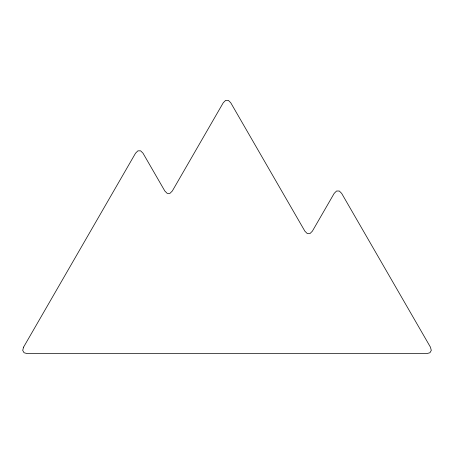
<?xml version="1.0" encoding="UTF-8"?>
<svg xmlns="http://www.w3.org/2000/svg" width="454" height="454" viewBox="0 0 454 454"><rect width="100%" height="100%" fill="white"/><g stroke="black" fill="none" stroke-linecap="round" stroke-linejoin="round"><path stroke-width="0.68" d="M23.568 347.145L22.7 350.386L24.068 352.752L27.302 353.621L426.698 353.621L429.932 352.752L431.3 350.386L430.432 347.145L341.658 193.387L339.291 191.015L336.556 191.015L334.184 193.387L312.363 231.182L309.991 233.549L307.256 233.549L304.889 231.182L230.74 102.752L228.368 100.379L225.632 100.379L223.26 102.752L172.31 191.003L169.938 193.376L167.203 193.376L164.83 191.003L143.01 153.208L140.644 150.841L137.908 150.841L135.536 153.208L23.568 347.145"/></g></svg>
